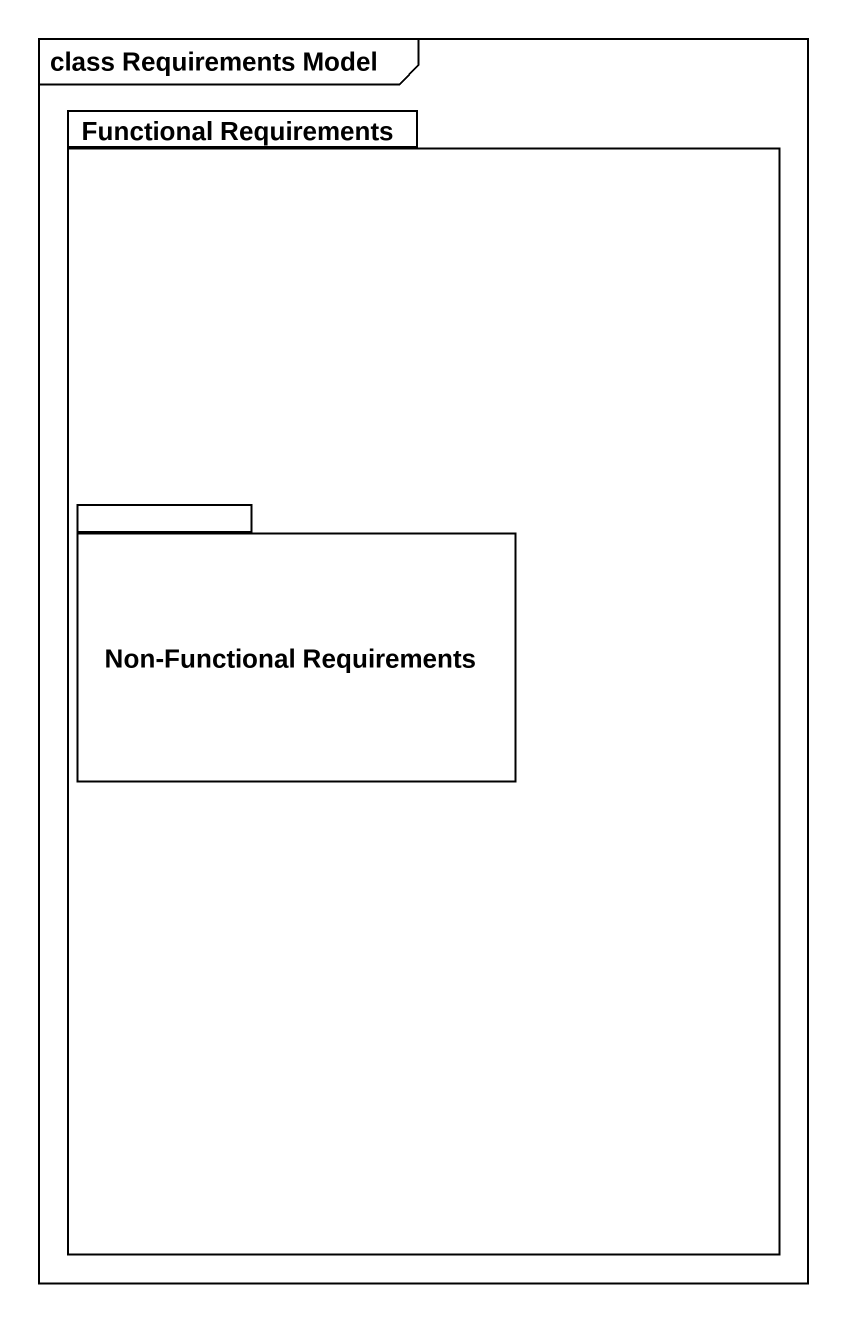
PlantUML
@startuml
mainframe class Requirements Model
package "Functional Requirements" as Functional_Requirements {
  package "Non-Functional Requirements" as Non_Functional_Requirements {
  }
}
@enduml
